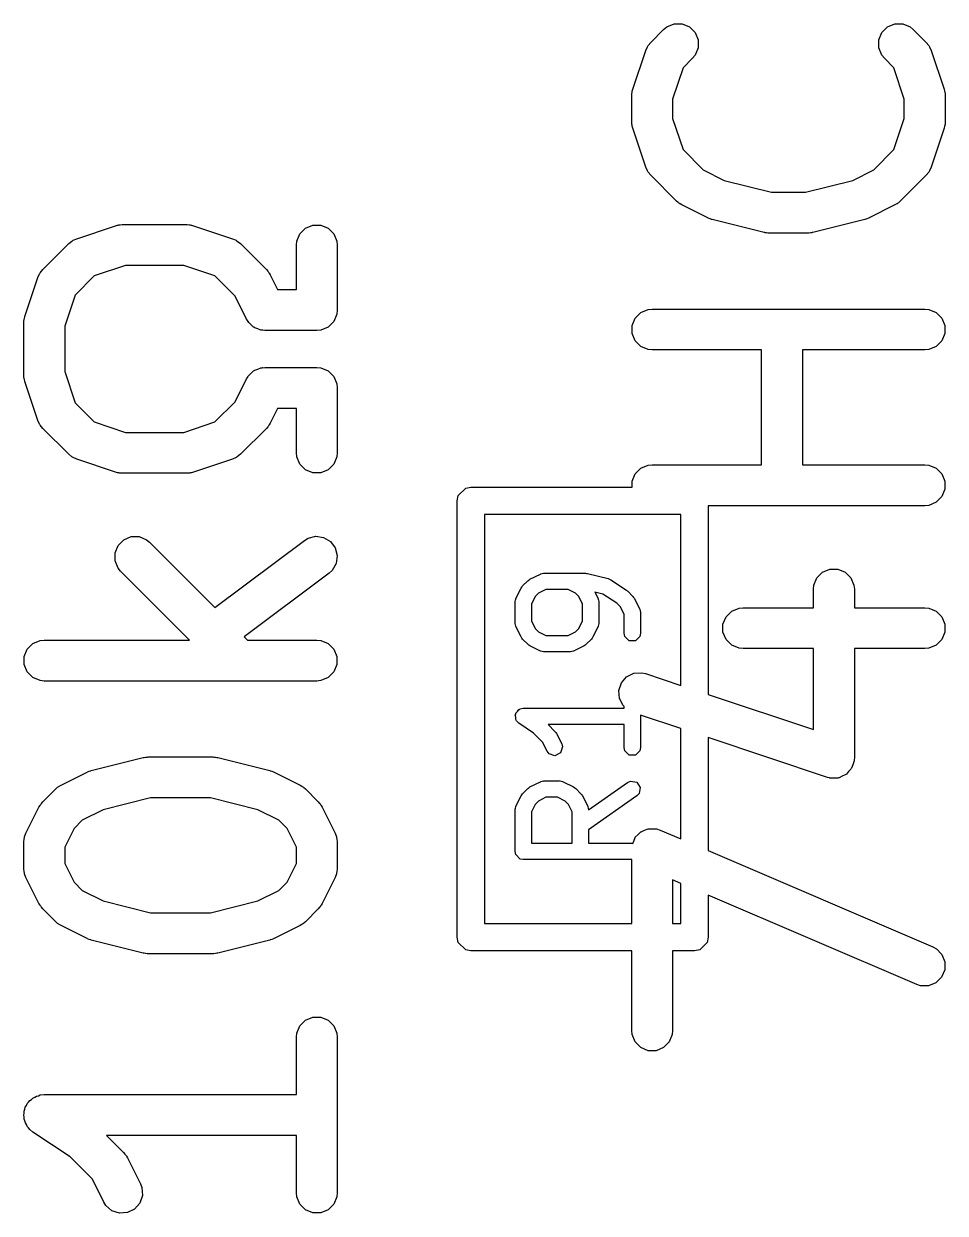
# Model space of a CAD drawing. Header units: millimetres. Extents: x 129 to 276, y -185 to -58.
# Drawn here: x 158.45 to 161.83, y -98.563 to -94.2 of the extents above; entities that cross this region are included whole.
import ezdxf

# ---------------------------------------------------------------- set-up
doc = ezdxf.new("R2010")
doc.units = ezdxf.units.MM
doc.layers.add('F.Fab', color=9, linetype='CONTINUOUS', true_color=0xafafaf)

msp = doc.modelspace()

# ---------------------------------------------------------------- linework, layer by layer
at = {"layer": 'F.Fab', "linetype": 'CONTINUOUS'}
for p, q in [((160.749405, -94.268395), (160.797024, -94.220776)), ((160.797024, -94.220776), (160.808389, -94.211449)), ((160.808389, -94.211449), (160.835425, -94.20025)), ((160.835425, -94.20025), (160.864688, -94.20025)), ((160.864688, -94.20025), (160.891724, -94.211449)), ((160.891724, -94.211449), (160.912417, -94.232142)), ((161.597219, -94.232142), (161.617912, -94.211449)), ((161.617912, -94.211449), (161.644948, -94.20025)), ((161.644948, -94.20025), (161.674211, -94.20025)), ((161.674211, -94.20025), (161.701247, -94.211448)), ((161.701247, -94.211448), (161.712612, -94.220775)), ((161.712612, -94.220775), (161.760232, -94.268394)), ((160.912417, -94.232142), (160.923616, -94.259178)), ((160.923616, -94.259178), (160.923616, -94.288441)), ((161.586021, -94.259178), (161.597219, -94.232142)), ((161.586021, -94.288441), (161.586021, -94.259178)), ((160.683668, -94.440568), (160.731287, -94.297711)), ((160.731287, -94.297711), (160.737281, -94.284286)), ((160.737281, -94.284286), (160.739046, -94.28225)), ((160.739046, -94.28225), (160.740078, -94.27976)), ((160.740078, -94.27976), (160.749405, -94.268395)), ((160.923616, -94.288441), (160.912417, -94.315477)), ((161.59722, -94.315477), (161.586021, -94.288441)), ((161.760232, -94.268394), (161.76956, -94.27976)), ((161.76956, -94.27976), (161.77059, -94.282248)), ((161.77059, -94.282248), (161.772357, -94.284285)), ((161.772357, -94.284285), (161.778351, -94.297711)), ((161.778351, -94.297711), (161.82597, -94.440567)), ((160.90309, -94.326842), (160.86799, -94.361941)), ((160.912417, -94.315477), (160.90309, -94.326842)), ((161.606548, -94.326843), (161.59722, -94.315477)), ((161.641648, -94.361942), (161.606548, -94.326843)), ((160.86799, -94.361941), (160.829819, -94.476455)), ((161.679819, -94.476455), (161.641648, -94.361942)), ((160.682018, -94.447821), (160.683668, -94.440568)), ((161.82597, -94.440567), (161.827619, -94.447822)), ((160.679819, -94.464285), (160.680548, -94.456879)), ((160.679819, -94.559523), (160.679819, -94.464285)), ((160.680408, -94.454905), (160.680998, -94.452307)), ((160.680548, -94.456879), (160.680408, -94.454905)), ((160.680998, -94.452307), (160.68126, -94.449653)), ((160.68126, -94.449653), (160.682018, -94.447821)), ((160.829819, -94.476455), (160.829819, -94.547352)), ((161.679819, -94.547353), (161.679819, -94.476455)), ((161.827619, -94.447822), (161.828378, -94.449653)), ((161.828378, -94.449653), (161.828639, -94.452306)), ((161.828639, -94.452306), (161.82923, -94.454904)), ((161.82923, -94.454904), (161.829089, -94.456878)), ((161.829089, -94.456878), (161.829819, -94.464285)), ((161.829819, -94.464285), (161.829819, -94.559523)), ((160.680548, -94.566928), (160.679819, -94.559523)), ((160.680408, -94.568903), (160.680548, -94.566928)), ((160.680998, -94.5715), (160.680408, -94.568903)), ((160.68126, -94.574155), (160.680998, -94.5715)), ((160.829819, -94.547352), (160.86799, -94.661866)), ((161.641648, -94.661865), (161.679819, -94.547353)), ((161.828639, -94.571501), (161.828378, -94.574155)), ((161.82923, -94.568904), (161.828639, -94.571501)), ((161.829819, -94.559523), (161.829089, -94.566929)), ((161.829089, -94.566929), (161.82923, -94.568904)), ((160.682018, -94.575986), (160.68126, -94.574155)), ((160.683668, -94.58324), (160.682018, -94.575986)), ((160.731287, -94.726097), (160.683668, -94.58324)), ((161.82597, -94.583241), (161.778351, -94.726097)), ((161.827619, -94.575985), (161.82597, -94.583241)), ((161.828378, -94.574155), (161.827619, -94.575985)), ((160.86799, -94.661866), (160.942103, -94.735979)), ((161.567534, -94.735978), (161.641648, -94.661865)), ((160.737281, -94.739522), (160.731287, -94.726097)), ((160.739046, -94.741557), (160.737281, -94.739522)), ((160.740078, -94.744048), (160.739046, -94.741557)), ((160.749405, -94.755413), (160.740078, -94.744048)), ((160.942103, -94.735979), (161.01909, -94.774472)), ((161.490547, -94.774472), (161.567534, -94.735978)), ((161.769561, -94.744048), (161.760233, -94.755413)), ((161.770592, -94.741557), (161.769561, -94.744048)), ((161.772357, -94.739523), (161.770592, -94.741557)), ((161.778351, -94.726097), (161.772357, -94.739523)), ((160.844643, -94.850651), (160.749405, -94.755413)), ((161.01909, -94.774472), (161.192624, -94.817856)), ((161.317013, -94.817856), (161.490547, -94.774472)), ((161.760233, -94.755413), (161.664994, -94.850651)), ((161.192624, -94.817856), (161.317013, -94.817856)), ((160.850393, -94.855371), (160.844643, -94.850651)), ((160.851692, -94.856868), (160.850393, -94.855371)), ((160.853946, -94.858287), (160.851692, -94.856868)), ((160.856008, -94.859979), (160.853946, -94.858287)), ((160.85784, -94.860737), (160.856008, -94.859979)), ((160.864135, -94.8647), (160.85784, -94.860737)), ((160.959373, -94.912319), (160.864135, -94.8647)), ((161.645502, -94.8647), (161.550264, -94.912319)), ((161.651798, -94.860736), (161.645502, -94.8647)), ((161.653628, -94.859979), (161.651798, -94.860736)), ((161.655686, -94.858289), (161.653628, -94.859979)), ((161.657945, -94.856868), (161.655686, -94.858289)), ((161.659244, -94.855369), (161.657945, -94.856868)), ((161.664994, -94.850651), (161.659244, -94.855369)), ((160.960442, -94.912728), (160.959373, -94.912319)), ((160.960878, -94.913051), (160.960442, -94.912728)), ((160.967014, -94.915243), (160.960878, -94.913051)), ((160.973104, -94.917574), (160.967014, -94.915243)), ((160.973644, -94.917612), (160.973104, -94.917574)), ((160.974724, -94.917998), (160.973644, -94.917612)), ((161.1652, -94.965617), (160.974724, -94.917998)), ((161.534913, -94.917998), (161.344437, -94.965617)), ((161.535992, -94.917612), (161.534913, -94.917998)), ((161.536532, -94.917574), (161.535992, -94.917612)), ((161.542613, -94.915246), (161.536532, -94.917574)), ((161.548759, -94.913051), (161.542613, -94.915246)), ((161.549194, -94.912728), (161.548759, -94.913051)), ((161.550264, -94.912319), (161.549194, -94.912728)), ((158.643959, -94.988372), (158.786815, -94.940753)), ((158.786815, -94.940753), (158.79407, -94.939103)), ((158.79407, -94.939103), (158.795901, -94.938345)), ((158.795901, -94.938345), (158.798554, -94.938083)), ((158.798554, -94.938083), (158.801152, -94.937493)), ((158.801152, -94.937493), (158.803126, -94.937633)), ((158.803126, -94.937633), (158.810533, -94.936904)), ((158.810533, -94.936904), (159.048628, -94.936904)), ((159.048628, -94.936904), (159.056033, -94.937633)), ((159.056033, -94.937633), (159.058008, -94.937493)), ((159.058008, -94.937493), (159.060605, -94.938083)), ((159.060605, -94.938083), (159.06326, -94.938345)), ((159.06326, -94.938345), (159.065091, -94.939103)), ((159.065091, -94.939103), (159.072345, -94.940753)), ((159.072345, -94.940753), (159.215202, -94.988372)), ((159.462459, -94.970236), (159.483151, -94.949544)), ((159.483151, -94.949544), (159.510187, -94.938345)), ((159.510187, -94.938345), (159.539451, -94.938345)), ((159.539451, -94.938345), (159.566487, -94.949544)), ((159.566487, -94.949544), (159.587179, -94.970236)), ((161.167736, -94.965992), (161.1652, -94.965617)), ((161.168758, -94.966415), (161.167736, -94.965992)), ((161.3419, -94.965992), (161.340879, -94.966415)), ((161.344437, -94.965617), (161.3419, -94.965992)), ((158.519405, -95.101728), (158.614643, -95.00649)), ((158.614643, -95.00649), (158.626008, -94.997162)), ((158.626008, -94.997162), (158.628498, -94.99613)), ((158.628498, -94.99613), (158.630533, -94.994366)), ((158.630533, -94.994366), (158.643959, -94.988372)), ((159.215202, -94.988372), (159.228627, -94.994366)), ((159.228627, -94.994366), (159.230662, -94.996131)), ((159.230662, -94.996131), (159.233153, -94.997163)), ((159.233153, -94.997163), (159.244518, -95.00649)), ((159.244518, -95.00649), (159.339756, -95.101728)), ((159.449819, -95.011904), (159.45126, -94.997272)), ((159.45126, -94.997272), (159.462459, -94.970236)), ((159.587179, -94.970236), (159.598378, -94.997272)), ((159.598378, -94.997272), (159.599819, -95.011904)), ((161.17427, -94.966957), (161.168758, -94.966415)), ((161.179744, -94.967767), (161.17427, -94.966957)), ((161.180836, -94.967604), (161.179744, -94.967767)), ((161.18339, -94.967856), (161.180836, -94.967604)), ((161.326247, -94.967856), (161.18339, -94.967856)), ((161.3288, -94.967604), (161.326247, -94.967856)), ((161.329893, -94.967767), (161.3288, -94.967604)), ((161.335366, -94.966957), (161.329893, -94.967767)), ((161.340879, -94.966415), (161.335366, -94.966957)), ((159.449819, -95.174999), (159.449819, -95.011904)), ((159.599819, -95.011904), (159.599819, -95.249999)), ((158.822703, -95.086904), (158.70819, -95.125075)), ((159.036458, -95.086904), (158.822703, -95.086904)), ((159.150971, -95.125075), (159.036458, -95.086904)), ((158.453668, -95.273901), (158.501287, -95.131044)), ((158.501287, -95.131044), (158.507281, -95.117619)), ((158.507281, -95.117619), (158.509046, -95.115583)), ((158.509046, -95.115583), (158.510078, -95.113093)), ((158.510078, -95.113093), (158.519405, -95.101728)), ((158.70819, -95.125075), (158.63799, -95.195274)), ((159.225084, -95.199188), (159.150971, -95.125075)), ((159.339756, -95.101728), (159.344476, -95.107478)), ((159.344476, -95.107478), (159.345973, -95.108777)), ((159.345973, -95.108777), (159.347392, -95.111031)), ((159.347392, -95.111031), (159.349084, -95.113093)), ((159.349084, -95.113093), (159.349842, -95.114925)), ((159.349842, -95.114925), (159.353805, -95.12122)), ((159.353805, -95.12122), (159.380694, -95.174999)), ((159.380694, -95.174999), (159.449819, -95.174999)), ((158.63799, -95.195274), (158.599819, -95.309788)), ((159.26726, -95.28354), (159.225084, -95.199188)), ((159.598378, -95.264631), (159.587179, -95.291667)), ((159.599819, -95.249999), (159.598378, -95.264631)), ((160.692459, -95.27976), (160.713151, -95.259068)), ((160.713151, -95.259068), (160.740187, -95.247869)), ((160.740187, -95.247869), (160.754819, -95.246428)), ((160.754819, -95.246428), (161.754819, -95.246428)), ((161.754819, -95.246428), (161.769451, -95.247869)), ((161.769451, -95.247869), (161.796487, -95.259068)), ((161.796487, -95.259068), (161.817179, -95.27976)), ((158.449819, -95.297618), (158.450548, -95.290212)), ((158.449819, -95.488094), (158.449819, -95.297618)), ((158.450408, -95.288238), (158.450998, -95.28564)), ((158.450548, -95.290212), (158.450408, -95.288238)), ((158.450998, -95.28564), (158.45126, -95.282986)), ((158.45126, -95.282986), (158.452018, -95.281154)), ((158.452018, -95.281154), (158.453668, -95.273901)), ((158.599819, -95.309788), (158.599819, -95.475923)), ((159.271224, -95.289839), (159.26726, -95.28354)), ((159.271982, -95.291667), (159.271224, -95.289839)), ((159.273043, -95.292728), (159.271982, -95.291667)), ((159.275092, -95.295983), (159.273043, -95.292728)), ((159.284176, -95.303861), (159.275092, -95.295983)), ((159.292674, -95.312359), (159.284176, -95.303861)), ((159.295164, -95.31339), (159.292674, -95.312359)), ((159.2972, -95.315156), (159.295164, -95.31339)), ((159.308602, -95.318956), (159.2972, -95.315156)), ((159.566487, -95.312359), (159.539451, -95.323558)), ((159.587179, -95.291667), (159.566487, -95.312359)), ((160.68126, -95.306796), (160.692459, -95.27976)), ((160.68126, -95.33606), (160.68126, -95.306796)), ((161.817179, -95.27976), (161.828378, -95.306796)), ((161.828378, -95.306796), (161.828378, -95.33606)), ((159.31971, -95.323558), (159.308602, -95.318956)), ((159.323535, -95.323934), (159.31971, -95.323558)), ((159.324961, -95.32441), (159.323535, -95.323934)), ((159.326936, -95.324269), (159.324961, -95.32441)), ((159.334342, -95.324999), (159.326936, -95.324269)), ((159.524819, -95.324999), (159.334342, -95.324999)), ((159.539451, -95.323558), (159.524819, -95.324999)), ((160.692459, -95.363096), (160.68126, -95.33606)), ((161.828378, -95.33606), (161.817179, -95.363096)), ((160.713151, -95.383788), (160.692459, -95.363096)), ((160.740187, -95.394987), (160.713151, -95.383788)), ((160.754819, -95.396428), (160.740187, -95.394987)), ((161.156009, -95.396428), (160.754819, -95.396428)), ((161.156009, -95.817856), (161.156009, -95.396428)), ((161.754819, -95.396428), (161.306009, -95.396428)), ((161.306009, -95.396428), (161.306009, -95.817856)), ((161.769451, -95.394987), (161.754819, -95.396428)), ((161.796487, -95.383788), (161.769451, -95.394987)), ((161.817179, -95.363096), (161.796487, -95.383788)), ((158.450548, -95.495499), (158.449819, -95.488094)), ((158.599819, -95.475923), (158.63799, -95.590437)), ((159.273043, -95.492983), (159.275092, -95.489729)), ((159.275092, -95.489729), (159.284176, -95.48185)), ((159.284176, -95.48185), (159.292674, -95.473353)), ((159.292674, -95.473353), (159.295164, -95.472321)), ((159.295164, -95.472321), (159.2972, -95.470556)), ((159.2972, -95.470556), (159.308602, -95.466755)), ((159.308602, -95.466755), (159.31971, -95.462154)), ((159.31971, -95.462154), (159.323535, -95.461777)), ((159.323535, -95.461777), (159.324961, -95.461302)), ((159.324961, -95.461302), (159.326936, -95.461442)), ((159.326936, -95.461442), (159.334342, -95.460713)), ((159.334342, -95.460713), (159.524819, -95.460713)), ((159.524819, -95.460713), (159.539451, -95.462154)), ((159.539451, -95.462154), (159.566487, -95.473353)), ((159.566487, -95.473353), (159.587179, -95.494045)), ((158.450408, -95.497474), (158.450548, -95.495499)), ((158.450998, -95.500071), (158.450408, -95.497474)), ((158.45126, -95.502726), (158.450998, -95.500071)), ((158.452018, -95.504557), (158.45126, -95.502726)), ((158.453668, -95.511811), (158.452018, -95.504557)), ((158.501287, -95.654668), (158.453668, -95.511811)), ((159.225084, -95.586524), (159.26726, -95.502172)), ((159.26726, -95.502172), (159.271224, -95.495872)), ((159.271224, -95.495872), (159.271982, -95.494045)), ((159.271982, -95.494045), (159.273043, -95.492983)), ((159.587179, -95.494045), (159.598378, -95.521081)), ((159.598378, -95.521081), (159.599819, -95.535713)), ((159.599819, -95.535713), (159.599819, -95.773808)), ((158.63799, -95.590437), (158.70819, -95.660637)), ((159.150971, -95.660636), (159.225084, -95.586524)), ((159.380695, -95.610713), (159.353805, -95.664492)), ((159.449819, -95.610713), (159.380695, -95.610713)), ((159.449819, -95.773808), (159.449819, -95.610713)), ((158.507281, -95.668093), (158.501287, -95.654668)), ((158.70819, -95.660637), (158.822703, -95.698808)), ((159.036458, -95.698808), (159.150971, -95.660636)), ((158.509046, -95.670128), (158.507281, -95.668093)), ((158.510078, -95.672619), (158.509046, -95.670128)), ((158.519405, -95.683984), (158.510078, -95.672619)), ((158.614643, -95.779222), (158.519405, -95.683984)), ((158.822703, -95.698808), (159.036458, -95.698808)), ((159.339756, -95.683984), (159.244518, -95.779222)), ((159.344476, -95.678233), (159.339756, -95.683984)), ((159.345973, -95.676935), (159.344476, -95.678233)), ((159.347392, -95.67468), (159.345973, -95.676935)), ((159.349084, -95.672619), (159.347392, -95.67468)), ((159.349842, -95.670786), (159.349084, -95.672619)), ((159.353805, -95.664492), (159.349842, -95.670786)), ((158.626008, -95.78855), (158.614643, -95.779222)), ((158.628498, -95.789581), (158.626008, -95.78855)), ((158.630533, -95.791346), (158.628498, -95.789581)), ((158.643959, -95.79734), (158.630533, -95.791346)), ((159.228627, -95.791346), (159.215202, -95.79734)), ((159.230662, -95.78958), (159.228627, -95.791346)), ((159.233153, -95.788549), (159.230662, -95.78958)), ((159.244518, -95.779222), (159.233153, -95.788549)), ((159.45126, -95.78844), (159.449819, -95.773808)), ((159.462459, -95.815476), (159.45126, -95.78844)), ((159.598378, -95.78844), (159.587179, -95.815476)), ((159.599819, -95.773808), (159.598378, -95.78844)), ((158.786815, -95.844959), (158.643959, -95.79734)), ((159.215202, -95.79734), (159.072345, -95.844959)), ((159.483151, -95.836168), (159.462459, -95.815476)), ((159.510187, -95.847367), (159.483151, -95.836168)), ((159.566487, -95.836168), (159.539451, -95.847367)), ((159.587179, -95.815476), (159.566487, -95.836168)), ((160.692459, -95.851188), (160.713151, -95.830496)), ((160.713151, -95.830496), (160.740187, -95.819297)), ((160.740187, -95.819297), (160.754819, -95.817856)), ((160.754819, -95.817856), (161.156009, -95.817856)), ((161.306009, -95.817856), (161.754819, -95.817856)), ((161.754819, -95.817856), (161.769451, -95.819297)), ((161.769451, -95.819297), (161.796487, -95.830496)), ((161.796487, -95.830496), (161.817179, -95.851188)), ((158.79407, -95.846608), (158.786815, -95.844959)), ((158.795901, -95.847367), (158.79407, -95.846608)), ((158.798554, -95.847628), (158.795901, -95.847367)), ((158.801152, -95.848219), (158.798554, -95.847628)), ((158.803126, -95.848078), (158.801152, -95.848219)), ((158.810533, -95.848808), (158.803126, -95.848078)), ((159.048628, -95.848808), (158.810533, -95.848808)), ((159.056033, -95.848078), (159.048628, -95.848808)), ((159.058008, -95.848219), (159.056033, -95.848078)), ((159.060605, -95.847628), (159.058008, -95.848219)), ((159.06326, -95.847367), (159.060605, -95.847628)), ((159.065091, -95.846608), (159.06326, -95.847367)), ((159.072345, -95.844959), (159.065091, -95.846608)), ((159.539451, -95.847367), (159.510187, -95.847367)), ((160.68126, -95.878224), (160.692459, -95.851188)), ((160.68126, -95.9), (160.68126, -95.878224)), ((161.817179, -95.851188), (161.828378, -95.878224)), ((161.828378, -95.878224), (161.828378, -95.907488)), ((160.043806, -95.930866), (160.070866, -95.903806)), ((160.070866, -95.903806), (160.09, -95.9)), ((160.09, -95.9), (160.68126, -95.9)), ((161.828378, -95.907488), (161.817179, -95.934524)), ((160.04, -95.95), (160.043806, -95.930866)), ((160.04, -97.55), (160.04, -95.95)), ((161.754819, -95.967856), (160.96, -95.967856)), ((160.96, -95.967856), (160.96, -96.65997)), ((161.769451, -95.966415), (161.754819, -95.967856)), ((161.796487, -95.955216), (161.769451, -95.966415)), ((161.817179, -95.934524), (161.796487, -95.955216)), ((160.14, -96), (160.14, -97.5)), ((160.86, -96), (160.14, -96)), ((160.86, -96.626637), (160.86, -96)), ((158.795792, -96.113093), (158.816484, -96.092401)), ((158.816484, -96.092401), (158.843521, -96.081202)), ((158.843521, -96.081202), (158.872783, -96.081202)), ((158.872783, -96.081202), (158.89982, -96.092401)), ((158.89982, -96.092401), (158.911185, -96.101728)), ((159.150903, -96.341446), (159.479819, -96.094761)), ((159.479819, -96.094761), (159.492389, -96.087134)), ((159.492389, -96.087134), (159.520738, -96.079872)), ((159.520738, -96.079872), (159.549706, -96.084011)), ((159.549706, -96.084011), (159.574887, -96.09892)), ((159.574887, -96.09892), (159.592446, -96.122331)), ((158.784593, -96.14013), (158.795792, -96.113093)), ((158.784593, -96.169392), (158.784593, -96.14013)), ((158.911185, -96.101728), (159.150903, -96.341446)), ((159.592446, -96.122331), (159.599708, -96.150679)), ((158.795792, -96.196429), (158.784593, -96.169392)), ((159.59557, -96.179648), (159.58066, -96.204829)), ((159.599708, -96.150679), (159.59557, -96.179648)), ((158.805119, -96.207794), (158.795792, -96.196429)), ((159.058038, -96.460713), (158.805119, -96.207794)), ((159.569819, -96.214761), (159.258046, -96.448589)), ((159.58066, -96.204829), (159.569819, -96.214761)), ((160.306606, -96.237452), (160.344702, -96.218405)), ((160.344702, -96.218405), (160.34615, -96.218008)), ((160.34615, -96.218008), (160.346637, -96.217522)), ((160.346637, -96.217522), (160.351356, -96.216583)), ((160.351356, -96.216583), (160.355992, -96.215314)), ((160.355992, -96.215314), (160.356643, -96.215531)), ((160.356643, -96.215531), (160.358118, -96.215238)), ((160.358118, -96.215238), (160.510499, -96.215238)), ((160.510499, -96.215238), (160.514105, -96.215955)), ((160.514105, -96.215955), (160.517775, -96.216134)), ((160.517775, -96.216134), (160.593965, -96.235181)), ((161.359125, -96.232141), (161.379817, -96.211449)), ((161.379817, -96.211449), (161.406853, -96.20025)), ((161.406853, -96.20025), (161.436117, -96.20025)), ((161.436117, -96.20025), (161.463153, -96.211449)), ((161.463153, -96.211449), (161.483845, -96.232141)), ((160.255094, -96.308011), (160.274142, -96.269916)), ((160.274142, -96.269916), (160.277089, -96.266119)), ((160.277089, -96.266119), (160.279761, -96.26212)), ((160.279761, -96.26212), (160.298808, -96.243073)), ((160.298808, -96.243073), (160.302805, -96.240401)), ((160.302805, -96.240401), (160.306606, -96.237452)), ((160.593965, -96.235181), (160.598586, -96.237364)), ((160.598586, -96.237364), (160.60333, -96.239323)), ((160.60333, -96.239323), (160.660473, -96.277418)), ((161.346485, -96.273809), (161.347926, -96.259177)), ((161.346485, -96.341666), (161.346485, -96.273809)), ((161.347926, -96.259177), (161.359125, -96.232141)), ((161.483845, -96.232141), (161.495044, -96.259177)), ((161.495044, -96.259177), (161.496485, -96.273809)), ((161.496485, -96.273809), (161.496485, -96.341666)), ((160.252003, -96.319302), (160.253272, -96.314665)), ((160.253272, -96.314665), (160.254211, -96.309947)), ((160.254211, -96.309947), (160.254697, -96.30946)), ((160.254697, -96.30946), (160.255094, -96.308011)), ((160.32563, -96.301104), (160.311927, -96.328511)), ((160.337794, -96.28894), (160.32563, -96.301104)), ((160.3652, -96.275238), (160.337794, -96.28894)), ((160.446274, -96.275238), (160.3652, -96.275238)), ((160.473681, -96.288941), (160.446274, -96.275238)), ((160.485842, -96.301102), (160.473681, -96.288941)), ((160.499546, -96.328509), (160.485842, -96.301102)), ((160.57437, -96.292128), (160.544732, -96.284719)), ((160.544732, -96.284719), (160.556379, -96.308012)), ((160.556379, -96.308012), (160.556775, -96.30946)), ((160.556775, -96.30946), (160.557262, -96.309947)), ((160.557262, -96.309947), (160.5582, -96.314666)), ((160.5582, -96.314666), (160.55947, -96.319302)), ((160.624719, -96.325693), (160.57437, -96.292128)), ((160.660473, -96.277418), (160.662578, -96.279518)), ((160.662578, -96.279518), (160.665045, -96.281167)), ((160.665045, -96.281167), (160.684093, -96.300215)), ((160.684093, -96.300215), (160.686763, -96.304211)), ((160.686763, -96.304211), (160.689713, -96.308012)), ((160.689713, -96.308012), (160.70876, -96.346107)), ((160.251927, -96.321428), (160.25222, -96.319953)), ((160.251927, -96.397619), (160.251927, -96.321428)), ((160.25222, -96.319953), (160.252003, -96.319302)), ((160.311927, -96.328511), (160.311927, -96.390536)), ((160.499546, -96.390537), (160.499546, -96.328509)), ((160.55947, -96.319302), (160.559252, -96.319953)), ((160.559252, -96.319953), (160.559546, -96.321428)), ((160.559546, -96.321428), (160.559546, -96.397619)), ((160.638223, -96.339197), (160.624719, -96.325693)), ((160.651927, -96.366604), (160.638223, -96.339197)), ((160.70876, -96.346107), (160.709156, -96.347555)), ((160.709156, -96.347555), (160.709643, -96.348042)), ((160.709643, -96.348042), (160.710581, -96.352761)), ((160.710581, -96.352761), (160.711851, -96.357397)), ((160.711851, -96.357397), (160.711633, -96.358048)), ((160.711633, -96.358048), (160.711927, -96.359523)), ((160.711927, -96.359523), (160.711927, -96.435714)), ((161.025792, -96.374998), (161.046484, -96.354306)), ((161.046484, -96.354306), (161.07352, -96.343107)), ((161.07352, -96.343107), (161.088152, -96.341666)), ((161.088152, -96.341666), (161.346485, -96.341666)), ((161.496485, -96.341666), (161.754819, -96.341666)), ((161.754819, -96.341666), (161.769451, -96.343107)), ((161.769451, -96.343107), (161.796487, -96.354306)), ((161.796487, -96.354306), (161.817179, -96.374998)), ((160.25222, -96.399093), (160.251927, -96.397619)), ((160.252003, -96.399745), (160.25222, -96.399093)), ((160.253272, -96.404381), (160.252003, -96.399745)), ((160.254211, -96.4091), (160.253272, -96.404381)), ((160.311927, -96.390536), (160.32563, -96.417943)), ((160.485844, -96.417941), (160.499546, -96.390537)), ((160.5582, -96.40438), (160.557262, -96.4091)), ((160.55947, -96.399745), (160.5582, -96.40438)), ((160.559546, -96.397619), (160.559252, -96.399093)), ((160.559252, -96.399093), (160.55947, -96.399745)), ((160.651927, -96.435714), (160.651927, -96.366604)), ((161.014593, -96.402034), (161.025792, -96.374998)), ((161.014593, -96.431298), (161.014593, -96.402034)), ((161.817179, -96.374998), (161.828378, -96.402034)), ((161.828378, -96.402034), (161.828378, -96.431298)), ((159.258046, -96.448589), (159.27017, -96.460713)), ((160.254697, -96.409586), (160.254211, -96.4091)), ((160.255094, -96.411036), (160.254697, -96.409586)), ((160.274142, -96.449131), (160.255094, -96.411036)), ((160.277094, -96.452934), (160.274142, -96.449131)), ((160.32563, -96.417943), (160.337793, -96.430105)), ((160.337793, -96.430105), (160.365201, -96.443809)), ((160.365201, -96.443809), (160.446273, -96.443809)), ((160.446273, -96.443809), (160.473679, -96.430105)), ((160.473679, -96.430105), (160.485844, -96.417941)), ((160.537332, -96.44913), (160.53438, -96.452933)), ((160.556379, -96.411035), (160.537332, -96.44913)), ((160.556775, -96.409586), (160.556379, -96.411035)), ((160.557262, -96.4091), (160.556775, -96.409586)), ((160.654211, -96.447195), (160.651927, -96.435714)), ((160.670446, -96.46343), (160.654211, -96.447195)), ((160.709643, -96.447195), (160.693408, -96.46343)), ((160.711927, -96.435714), (160.709643, -96.447195)), ((161.025792, -96.458334), (161.014593, -96.431298)), ((161.828378, -96.431298), (161.817179, -96.458334)), ((158.462459, -96.494045), (158.483151, -96.473353)), ((158.483151, -96.473353), (158.510187, -96.462154)), ((158.510187, -96.462154), (158.524819, -96.460713)), ((158.524819, -96.460713), (159.058038, -96.460713)), ((159.27017, -96.460713), (159.524819, -96.460713)), ((159.524819, -96.460713), (159.539451, -96.462154)), ((159.539451, -96.462154), (159.566487, -96.473353)), ((159.566487, -96.473353), (159.587179, -96.494045)), ((160.279762, -96.456927), (160.277094, -96.452934)), ((160.298809, -96.475975), (160.279762, -96.456927)), ((160.302815, -96.478651), (160.298809, -96.475975)), ((160.306606, -96.481594), (160.302815, -96.478651)), ((160.344702, -96.500642), (160.306606, -96.481594)), ((160.504868, -96.481594), (160.466773, -96.500642)), ((160.508664, -96.478646), (160.504868, -96.481594)), ((160.512664, -96.475975), (160.508664, -96.478646)), ((160.531711, -96.456928), (160.512664, -96.475975)), ((160.53438, -96.452933), (160.531711, -96.456928)), ((160.693408, -96.46343), (160.670446, -96.46343)), ((161.046484, -96.479026), (161.025792, -96.458334)), ((161.07352, -96.490225), (161.046484, -96.479026)), ((161.088152, -96.491666), (161.07352, -96.490225)), ((161.346485, -96.491666), (161.088152, -96.491666)), ((161.346485, -96.788799), (161.346485, -96.491666)), ((161.754819, -96.491666), (161.496485, -96.491666)), ((161.496485, -96.491666), (161.496485, -96.892856)), ((161.769451, -96.490225), (161.754819, -96.491666)), ((161.796487, -96.479026), (161.769451, -96.490225)), ((161.817179, -96.458334), (161.796487, -96.479026)), ((158.45126, -96.521081), (158.462459, -96.494045)), ((158.45126, -96.550345), (158.45126, -96.521081)), ((159.587179, -96.494045), (159.598378, -96.521081)), ((159.598378, -96.521081), (159.598378, -96.550345)), ((160.34615, -96.501038), (160.344702, -96.500642)), ((160.346637, -96.501525), (160.34615, -96.501038)), ((160.351348, -96.502462), (160.346637, -96.501525)), ((160.355992, -96.503734), (160.351348, -96.502462)), ((160.356645, -96.503516), (160.355992, -96.503734)), ((160.358118, -96.503809), (160.356645, -96.503516)), ((160.453356, -96.503809), (160.358118, -96.503809)), ((160.45483, -96.503515), (160.453356, -96.503809)), ((160.455482, -96.503733), (160.45483, -96.503515)), ((160.460118, -96.502463), (160.455482, -96.503733)), ((160.464837, -96.501525), (160.460118, -96.502463)), ((160.465323, -96.501038), (160.464837, -96.501525)), ((160.466773, -96.500642), (160.465323, -96.501038)), ((158.462459, -96.577381), (158.45126, -96.550345)), ((158.483151, -96.598073), (158.462459, -96.577381)), ((159.587179, -96.577381), (159.566487, -96.598073)), ((159.598378, -96.550345), (159.587179, -96.577381)), ((158.510187, -96.609272), (158.483151, -96.598073)), ((158.524819, -96.610713), (158.510187, -96.609272)), ((159.524819, -96.610713), (158.524819, -96.610713)), ((159.539451, -96.609272), (159.524819, -96.610713)), ((159.566487, -96.598073), (159.539451, -96.609272)), ((160.632789, -96.645381), (160.642043, -96.617618)), ((160.642043, -96.617618), (160.661217, -96.595511)), ((160.661217, -96.595511), (160.68739, -96.582425)), ((160.68739, -96.582425), (160.71658, -96.58035)), ((160.71658, -96.58035), (160.730917, -96.58361)), ((160.730917, -96.58361), (160.86, -96.626637)), ((160.634864, -96.674571), (160.632789, -96.645381)), ((160.96, -96.65997), (161.346485, -96.788799)), ((160.270446, -96.712759), (160.281927, -96.710475)), ((160.281927, -96.710475), (160.651927, -96.710475)), ((160.64795, -96.700744), (160.634864, -96.674571)), ((160.651927, -96.704193), (160.64795, -96.700744)), ((160.651927, -96.710475), (160.651927, -96.704193)), ((160.252497, -96.734653), (160.254211, -96.732082)), ((160.254211, -96.743222), (160.252497, -96.734653)), ((160.254211, -96.728994), (160.260389, -96.722815)), ((160.254211, -96.732082), (160.254211, -96.728994)), ((160.254211, -96.751956), (160.254211, -96.743222)), ((160.256394, -96.754139), (160.254211, -96.751956)), ((160.257, -96.757167), (160.256394, -96.754139)), ((160.260389, -96.722815), (160.265235, -96.715548)), ((160.265235, -96.715548), (160.268262, -96.714942)), ((160.268262, -96.714942), (160.270446, -96.712759)), ((160.86, -96.784751), (160.711927, -96.735393)), ((160.711927, -96.735393), (160.711927, -96.854761)), ((160.265286, -96.765436), (160.257, -96.757167)), ((160.319959, -96.801886), (160.265286, -96.765436)), ((160.651927, -96.770475), (160.3734, -96.770475)), ((160.3734, -96.770475), (160.398378, -96.795452)), ((160.398378, -96.795452), (160.401048, -96.799449)), ((160.651927, -96.854761), (160.651927, -96.770475)), ((160.86, -97.189669), (160.86, -96.784751)), ((160.352509, -96.834436), (160.319959, -96.801886)), ((160.36938, -96.868178), (160.352509, -96.834436)), ((160.401048, -96.799449), (160.403998, -96.803249)), ((160.403998, -96.803249), (160.423046, -96.841345)), ((160.423046, -96.841345), (160.426138, -96.852635)), ((161.397767, -96.964007), (160.96, -96.818084)), ((160.96, -96.818084), (160.96, -97.232526)), ((160.376558, -96.877425), (160.36938, -96.868178)), ((160.398339, -96.884686), (160.376558, -96.877425)), ((160.418877, -96.874416), (160.398339, -96.884686)), ((160.426138, -96.852635), (160.418877, -96.874416)), ((160.654211, -96.866242), (160.651927, -96.854761)), ((160.670446, -96.882477), (160.654211, -96.866242)), ((160.693408, -96.882477), (160.670446, -96.882477)), ((160.709643, -96.866242), (160.693408, -96.882477)), ((160.711927, -96.854761), (160.709643, -96.866242)), ((158.697105, -96.939143), (158.887581, -96.891524)), ((158.887581, -96.891524), (158.890117, -96.891148)), ((158.890117, -96.891148), (158.891139, -96.890726)), ((158.891139, -96.890726), (158.896651, -96.890183)), ((158.896651, -96.890183), (158.902125, -96.889374)), ((158.902125, -96.889374), (158.903217, -96.889536)), ((158.903217, -96.889536), (158.905771, -96.889285)), ((158.905771, -96.889285), (159.143866, -96.889285)), ((159.143866, -96.889285), (159.146419, -96.889536)), ((159.146419, -96.889536), (159.147512, -96.889374)), ((159.147512, -96.889374), (159.152985, -96.890183)), ((159.152985, -96.890183), (159.158498, -96.890726)), ((159.158498, -96.890726), (159.159519, -96.891148)), ((159.159519, -96.891148), (159.162056, -96.891524)), ((159.162056, -96.891524), (159.352532, -96.939143)), ((161.490442, -96.918597), (161.486642, -96.929998)), ((161.495044, -96.907488), (161.490442, -96.918597)), ((161.49542, -96.903661), (161.495044, -96.907488)), ((161.495896, -96.902236), (161.49542, -96.903661)), ((161.496485, -96.892856), (161.495755, -96.900261)), ((161.495755, -96.900261), (161.495896, -96.902236)), ((158.586516, -96.992441), (158.681754, -96.944822)), ((158.681754, -96.944822), (158.682823, -96.944412)), ((158.682823, -96.944412), (158.683259, -96.94409)), ((158.683259, -96.94409), (158.689395, -96.941897)), ((158.689395, -96.941897), (158.695485, -96.939567)), ((158.695485, -96.939567), (158.696025, -96.939528)), ((158.696025, -96.939528), (158.697105, -96.939143)), ((159.352532, -96.939143), (159.353611, -96.939528)), ((159.353611, -96.939528), (159.354151, -96.939567)), ((159.354151, -96.939567), (159.360232, -96.941894)), ((159.360232, -96.941894), (159.366378, -96.94409)), ((159.366378, -96.94409), (159.366813, -96.944412)), ((159.366813, -96.944412), (159.367883, -96.944822)), ((159.367883, -96.944822), (159.463121, -96.992441)), ((161.405022, -96.965656), (161.397767, -96.964007)), ((161.406853, -96.966415), (161.405022, -96.965656)), ((161.408357, -96.966415), (161.406853, -96.966415)), ((161.412104, -96.967267), (161.408357, -96.966415)), ((161.424089, -96.966415), (161.412104, -96.967267)), ((161.436117, -96.966415), (161.424089, -96.966415)), ((161.438608, -96.965382), (161.436117, -96.966415)), ((161.441294, -96.965192), (161.438608, -96.965382)), ((161.452041, -96.959818), (161.441294, -96.965192)), ((161.463153, -96.955216), (161.452041, -96.959818)), ((161.465058, -96.95331), (161.463153, -96.955216)), ((161.467468, -96.952106), (161.465058, -96.95331)), ((161.475342, -96.943026), (161.467468, -96.952106)), ((161.483845, -96.934524), (161.475342, -96.943026)), ((161.484876, -96.932033), (161.483845, -96.934524)), ((161.486642, -96.929998), (161.484876, -96.932033)), ((158.519405, -97.054109), (158.567024, -97.00649)), ((158.567024, -97.00649), (158.572773, -97.001771)), ((158.572773, -97.001771), (158.574073, -97.000273)), ((158.574073, -97.000273), (158.576332, -96.998851)), ((158.576332, -96.998851), (158.578389, -96.997163)), ((158.578389, -96.997163), (158.580216, -96.996405)), ((158.580216, -96.996405), (158.586516, -96.992441)), ((159.463121, -96.992441), (159.469417, -96.996404)), ((159.469417, -96.996404), (159.471247, -96.997162)), ((159.471247, -96.997162), (159.473305, -96.998851)), ((159.473305, -96.998851), (159.475564, -97.000273)), ((159.475564, -97.000273), (159.476863, -97.001771)), ((159.476863, -97.001771), (159.482612, -97.006489)), ((159.482612, -97.006489), (159.530232, -97.054108)), ((160.279762, -97.024024), (160.298809, -97.004976)), ((160.298809, -97.004976), (160.302815, -97.002299)), ((160.302815, -97.002299), (160.306606, -96.999357)), ((160.306606, -96.999357), (160.344702, -96.980309)), ((160.344702, -96.980309), (160.34615, -96.979912)), ((160.34615, -96.979912), (160.346637, -96.979426)), ((160.346637, -96.979426), (160.351348, -96.978488)), ((160.351348, -96.978488), (160.355992, -96.977217)), ((160.355992, -96.977217), (160.356645, -96.977434)), ((160.356645, -96.977434), (160.358118, -96.977142)), ((160.358118, -96.977142), (160.41526, -96.977142)), ((160.41526, -96.977142), (160.416734, -96.977435)), ((160.416734, -96.977435), (160.417386, -96.977218)), ((160.417386, -96.977218), (160.422021, -96.978487)), ((160.422021, -96.978487), (160.426741, -96.979426)), ((160.426741, -96.979426), (160.427227, -96.979912)), ((160.427227, -96.979912), (160.428676, -96.980309)), ((160.428676, -96.980309), (160.466773, -96.999357)), ((160.466773, -96.999357), (160.470576, -97.002309)), ((160.470576, -97.002309), (160.474569, -97.004977)), ((160.474569, -97.004977), (160.493617, -97.024024)), ((160.521367, -97.082913), (160.664723, -96.982565)), ((160.664723, -96.982565), (160.675438, -96.977853)), ((160.675438, -96.977853), (160.698049, -96.981843)), ((160.698049, -96.981843), (160.711216, -97.000654)), ((160.711216, -97.000654), (160.707226, -97.023264)), ((158.513188, -97.061158), (158.514686, -97.059858)), ((158.514686, -97.059858), (158.519405, -97.054109)), ((158.915005, -97.039285), (158.741471, -97.082668)), ((159.134632, -97.039285), (158.915005, -97.039285)), ((159.308166, -97.082668), (159.134632, -97.039285)), ((159.530232, -97.054108), (159.53495, -97.059857)), ((159.53495, -97.059857), (159.53645, -97.061158)), ((160.255094, -97.069915), (160.274142, -97.03182)), ((160.274142, -97.03182), (160.277094, -97.028016)), ((160.277094, -97.028016), (160.279762, -97.024024)), ((160.337793, -97.050845), (160.32563, -97.063007)), ((160.365201, -97.037142), (160.337793, -97.050845)), ((160.408178, -97.037142), (160.365201, -97.037142)), ((160.435585, -97.050845), (160.408178, -97.037142)), ((160.447746, -97.063007), (160.435585, -97.050845)), ((160.493617, -97.024024), (160.49629, -97.028025)), ((160.49629, -97.028025), (160.499236, -97.03182)), ((160.499236, -97.03182), (160.518284, -97.069916)), ((160.69913, -97.031719), (160.521451, -97.156094)), ((160.707226, -97.023264), (160.69913, -97.031719)), ((158.457737, -97.168839), (158.505356, -97.073601)), ((158.505356, -97.073601), (158.50932, -97.067301)), ((158.50932, -97.067301), (158.510078, -97.065474)), ((158.510078, -97.065474), (158.511766, -97.063417)), ((158.511766, -97.063417), (158.513188, -97.061158)), ((158.741471, -97.082668), (158.664484, -97.121162)), ((159.385153, -97.121162), (159.308166, -97.082668)), ((159.53645, -97.061158), (159.537872, -97.063417)), ((159.537872, -97.063417), (159.53956, -97.065474)), ((159.53956, -97.065474), (159.540317, -97.067301)), ((159.540317, -97.067301), (159.544282, -97.073601)), ((159.544282, -97.073601), (159.591901, -97.168839)), ((160.251927, -97.083332), (160.25222, -97.081857)), ((160.251927, -97.235713), (160.251927, -97.083332)), ((160.252003, -97.081206), (160.253272, -97.076569)), ((160.25222, -97.081857), (160.252003, -97.081206)), ((160.253272, -97.076569), (160.254211, -97.071851)), ((160.254211, -97.071851), (160.254697, -97.071364)), ((160.254697, -97.071364), (160.255094, -97.069915)), ((160.32563, -97.063007), (160.311927, -97.090415)), ((160.311927, -97.090415), (160.311927, -97.205713)), ((160.461451, -97.090415), (160.447746, -97.063007)), ((160.461451, -97.205713), (160.461451, -97.090415)), ((160.518284, -97.069916), (160.51868, -97.071364)), ((160.51868, -97.071364), (160.519167, -97.071851)), ((160.519167, -97.071851), (160.520104, -97.076562)), ((160.520104, -97.076562), (160.521376, -97.081206)), ((160.521376, -97.081206), (160.521158, -97.081859)), ((160.521158, -97.081859), (160.521367, -97.082913)), ((158.664484, -97.121162), (158.634077, -97.151569)), ((159.415561, -97.151569), (159.385153, -97.121162)), ((158.449819, -97.20238), (158.45126, -97.187748)), ((158.45126, -97.187748), (158.452291, -97.185258)), ((158.452291, -97.185258), (158.452482, -97.182571)), ((158.452482, -97.182571), (158.457737, -97.168839)), ((158.634077, -97.151569), (158.599819, -97.220085)), ((159.449819, -97.220085), (159.415561, -97.151569)), ((159.591901, -97.168839), (159.597156, -97.18257)), ((159.597156, -97.18257), (159.597347, -97.185259)), ((159.597347, -97.185259), (159.598378, -97.187748)), ((159.598378, -97.187748), (159.599819, -97.20238)), ((160.521451, -97.156094), (160.521451, -97.205713)), ((160.687032, -97.197622), (160.692459, -97.184522)), ((160.692459, -97.184522), (160.692787, -97.184193)), ((160.692787, -97.184193), (160.692971, -97.183765)), ((160.692971, -97.183765), (160.703131, -97.173849)), ((160.703131, -97.173849), (160.713151, -97.16383)), ((160.713151, -97.16383), (160.713581, -97.163651)), ((160.713581, -97.163651), (160.713915, -97.163326)), ((160.713915, -97.163326), (160.727097, -97.158052)), ((160.727097, -97.158052), (160.740187, -97.152631)), ((160.740187, -97.152631), (160.740653, -97.152631)), ((160.740653, -97.152631), (160.741085, -97.152458)), ((160.741085, -97.152458), (160.755265, -97.152631)), ((160.755265, -97.152631), (160.769451, -97.152631)), ((160.769451, -97.152631), (160.769881, -97.152809)), ((160.769881, -97.152809), (160.770346, -97.152815)), ((160.770346, -97.152815), (160.784363, -97.157254)), ((160.784363, -97.157254), (160.86, -97.189669)), ((158.449819, -97.297618), (158.449819, -97.20238)), ((158.599819, -97.220085), (158.599819, -97.279913)), ((159.449819, -97.279913), (159.449819, -97.220085)), ((159.599819, -97.20238), (159.599819, -97.297618)), ((160.311927, -97.205713), (160.461451, -97.205713)), ((160.521451, -97.205713), (160.681927, -97.205713)), ((160.681927, -97.205713), (160.683436, -97.206013)), ((160.683436, -97.206013), (160.687032, -97.197622)), ((160.96, -97.232526), (161.784363, -97.585825)), ((160.254211, -97.247194), (160.251927, -97.235713)), ((160.270446, -97.263429), (160.254211, -97.247194)), ((160.281927, -97.265713), (160.270446, -97.263429)), ((160.679819, -97.265713), (160.281927, -97.265713)), ((160.679819, -97.5), (160.679819, -97.265713)), ((158.45126, -97.31225), (158.449819, -97.297618)), ((158.452291, -97.314739), (158.45126, -97.31225)), ((158.452482, -97.317427), (158.452291, -97.314739)), ((158.457737, -97.331159), (158.452482, -97.317427)), ((158.599819, -97.279913), (158.634077, -97.348429)), ((159.415561, -97.348428), (159.449819, -97.279913)), ((159.597156, -97.317428), (159.591901, -97.331159)), ((159.597347, -97.314738), (159.597156, -97.317428)), ((159.598378, -97.31225), (159.597347, -97.314738)), ((159.599819, -97.297618), (159.598378, -97.31225)), ((158.505356, -97.426397), (158.457737, -97.331159)), ((158.634077, -97.348429), (158.664484, -97.378836)), ((159.385153, -97.378835), (159.415561, -97.348428)), ((159.591901, -97.331159), (159.544282, -97.426397)), ((160.86, -97.352864), (160.829819, -97.33993)), ((160.829819, -97.33993), (160.829819, -97.5)), ((160.86, -97.5), (160.86, -97.352864)), ((158.664484, -97.378836), (158.741471, -97.417329)), ((159.308166, -97.417329), (159.385153, -97.378835)), ((161.725275, -97.723697), (160.96, -97.395721)), ((160.96, -97.395721), (160.96, -97.55)), ((158.50932, -97.432696), (158.505356, -97.426397)), ((158.510078, -97.434524), (158.50932, -97.432696)), ((158.511766, -97.43658), (158.510078, -97.434524)), ((158.513188, -97.43884), (158.511766, -97.43658)), ((158.514686, -97.440139), (158.513188, -97.43884)), ((158.519405, -97.445889), (158.514686, -97.440139)), ((158.567024, -97.493508), (158.519405, -97.445889)), ((158.741471, -97.417329), (158.915005, -97.460713)), ((159.134632, -97.460713), (159.308166, -97.417329)), ((159.530232, -97.44589), (159.482612, -97.493509)), ((159.53495, -97.44014), (159.530232, -97.44589)), ((159.53645, -97.43884), (159.53495, -97.44014)), ((159.537872, -97.43658), (159.53645, -97.43884)), ((159.53956, -97.434524), (159.537872, -97.43658)), ((159.540317, -97.432696), (159.53956, -97.434524)), ((159.544282, -97.426397), (159.540317, -97.432696)), ((158.572773, -97.498226), (158.567024, -97.493508)), ((158.915005, -97.460713), (159.134632, -97.460713)), ((159.482612, -97.493509), (159.476863, -97.498226)), ((158.574073, -97.499725), (158.572773, -97.498226)), ((158.576332, -97.501146), (158.574073, -97.499725)), ((158.578389, -97.502835), (158.576332, -97.501146)), ((158.580216, -97.503592), (158.578389, -97.502835)), ((158.586516, -97.507557), (158.580216, -97.503592)), ((158.681754, -97.555176), (158.586516, -97.507557)), ((159.463121, -97.507557), (159.367883, -97.555176)), ((159.469417, -97.503593), (159.463121, -97.507557)), ((159.471247, -97.502836), (159.469417, -97.503593)), ((159.473305, -97.501146), (159.471247, -97.502836)), ((159.475564, -97.499725), (159.473305, -97.501146)), ((159.476863, -97.498226), (159.475564, -97.499725)), ((160.14, -97.5), (160.679819, -97.5)), ((160.829819, -97.5), (160.86, -97.5)), ((158.682823, -97.555585), (158.681754, -97.555176)), ((158.683259, -97.555908), (158.682823, -97.555585)), ((158.689395, -97.5581), (158.683259, -97.555908)), ((158.695485, -97.560431), (158.689395, -97.5581)), ((158.696025, -97.560469), (158.695485, -97.560431)), ((158.697105, -97.560855), (158.696025, -97.560469)), ((158.887581, -97.608474), (158.697105, -97.560855)), ((159.352532, -97.560855), (159.162056, -97.608474)), ((159.353611, -97.560469), (159.352532, -97.560855)), ((159.354151, -97.560431), (159.353611, -97.560469)), ((159.360232, -97.558103), (159.354151, -97.560431)), ((159.366378, -97.555908), (159.360232, -97.558103)), ((159.366813, -97.555585), (159.366378, -97.555908)), ((159.367883, -97.555176), (159.366813, -97.555585)), ((160.043806, -97.569134), (160.04, -97.55)), ((160.070866, -97.596194), (160.043806, -97.569134)), ((160.956194, -97.569134), (160.929134, -97.596194)), ((160.96, -97.55), (160.956194, -97.569134)), ((158.890117, -97.608849), (158.887581, -97.608474)), ((158.891139, -97.609272), (158.890117, -97.608849)), ((158.896651, -97.609814), (158.891139, -97.609272)), ((158.902125, -97.610624), (158.896651, -97.609814)), ((158.903217, -97.610461), (158.902125, -97.610624)), ((158.905771, -97.610713), (158.903217, -97.610461)), ((159.143866, -97.610713), (158.905771, -97.610713)), ((159.146419, -97.610461), (159.143866, -97.610713)), ((159.147512, -97.610624), (159.146419, -97.610461)), ((159.152985, -97.609814), (159.147512, -97.610624)), ((159.158498, -97.609272), (159.152985, -97.609814)), ((159.159519, -97.608849), (159.158498, -97.609272)), ((159.162056, -97.608474), (159.159519, -97.608849)), ((160.09, -97.6), (160.070866, -97.596194)), ((160.679819, -97.6), (160.09, -97.6)), ((160.679819, -97.892856), (160.679819, -97.6)), ((160.91, -97.6), (160.829819, -97.6)), ((160.829819, -97.6), (160.829819, -97.892856)), ((160.929134, -97.596194), (160.91, -97.6)), ((161.784363, -97.585825), (161.797244, -97.592913)), ((161.797244, -97.592913), (161.817682, -97.613857)), ((161.817682, -97.613857), (161.82855, -97.641027)), ((161.828194, -97.670288), (161.816666, -97.697186)), ((161.82855, -97.641027), (161.828194, -97.670288)), ((161.816666, -97.697186), (161.795723, -97.717625)), ((161.739291, -97.728136), (161.725275, -97.723697)), ((161.768553, -97.728493), (161.739291, -97.728136)), ((161.795723, -97.717625), (161.768553, -97.728493)), ((159.483151, -97.854306), (159.510187, -97.843107)), ((159.510187, -97.843107), (159.539451, -97.843107)), ((159.539451, -97.843107), (159.566487, -97.854306)), ((159.45126, -97.902034), (159.462459, -97.874998)), ((159.462459, -97.874998), (159.483151, -97.854306)), ((159.566487, -97.854306), (159.587179, -97.874998)), ((159.587179, -97.874998), (159.598378, -97.902034)), ((159.449819, -97.916666), (159.45126, -97.902034)), ((159.449819, -98.12738), (159.449819, -97.916666)), ((159.598378, -97.902034), (159.599819, -97.916666)), ((159.599819, -97.916666), (159.599819, -98.488094)), ((160.68126, -97.907488), (160.679819, -97.892856)), ((160.692459, -97.934524), (160.68126, -97.907488)), ((160.828378, -97.907488), (160.817179, -97.934524)), ((160.829819, -97.892856), (160.828378, -97.907488)), ((160.713151, -97.955216), (160.692459, -97.934524)), ((160.740187, -97.966415), (160.713151, -97.955216)), ((160.769451, -97.966415), (160.740187, -97.966415)), ((160.796487, -97.955216), (160.769451, -97.966415)), ((160.817179, -97.934524), (160.796487, -97.955216)), ((158.467654, -98.155516), (158.471731, -98.149402)), ((158.471731, -98.149402), (158.4779, -98.14527)), ((158.4779, -98.14527), (158.483151, -98.14002)), ((158.483151, -98.14002), (158.48994, -98.137207)), ((158.48994, -98.137207), (158.496046, -98.133119)), ((158.496046, -98.133119), (158.503326, -98.131662)), ((158.503326, -98.131662), (158.510187, -98.128821)), ((158.510187, -98.128821), (158.524663, -98.127395)), ((158.524663, -98.127395), (158.52474, -98.12738)), ((158.52474, -98.12738), (158.524766, -98.127385)), ((158.524766, -98.127385), (158.524819, -98.12738)), ((158.524819, -98.12738), (159.449819, -98.12738)), ((158.45126, -98.187748), (158.454072, -98.180959)), ((158.45126, -98.195174), (158.45126, -98.187748)), ((158.454072, -98.180959), (158.455498, -98.173751)), ((158.455498, -98.173751), (158.459617, -98.167572)), ((158.459617, -98.167572), (158.462459, -98.160712)), ((158.462459, -98.160712), (158.467654, -98.155516)), ((158.449819, -98.202459), (158.45126, -98.195174)), ((158.45126, -98.209663), (158.449819, -98.202459)), ((158.45126, -98.217012), (158.45126, -98.209663)), ((158.454101, -98.223872), (158.45126, -98.217012)), ((158.455558, -98.231153), (158.454101, -98.223872)), ((158.459646, -98.237258), (158.455558, -98.231153)), ((158.462459, -98.244048), (158.459646, -98.237258)), ((158.467709, -98.249298), (158.462459, -98.244048)), ((158.471841, -98.255468), (158.467709, -98.249298)), ((158.483099, -98.264688), (158.471841, -98.255468)), ((158.483151, -98.26474), (158.483099, -98.264688)), ((158.483173, -98.264749), (158.483151, -98.26474)), ((158.483216, -98.264784), (158.483173, -98.264749)), ((158.619894, -98.355902), (158.483216, -98.264784)), ((159.449819, -98.27738), (158.753504, -98.27738)), ((158.753504, -98.27738), (158.815947, -98.339823)), ((159.449819, -98.488094), (159.449819, -98.27738)), ((158.701275, -98.437283), (158.619894, -98.355902)), ((158.815947, -98.339823), (158.820667, -98.345573)), ((158.820667, -98.345573), (158.822164, -98.346872)), ((158.822164, -98.346872), (158.823583, -98.349126)), ((158.823583, -98.349126), (158.825275, -98.351188)), ((158.825275, -98.351188), (158.826033, -98.35302)), ((158.826033, -98.35302), (158.829996, -98.359315)), ((158.829996, -98.359315), (158.877615, -98.454553)), ((158.743451, -98.521635), (158.701275, -98.437283)), ((158.877615, -98.454553), (158.88287, -98.468284)), ((158.884944, -98.497474), (158.87569, -98.525236)), ((158.88287, -98.468284), (158.884944, -98.497474)), ((159.45126, -98.502726), (159.449819, -98.488094)), ((159.599819, -98.488094), (159.598378, -98.502726)), ((158.751283, -98.534078), (158.743451, -98.521635)), ((158.773391, -98.553251), (158.751283, -98.534078)), ((158.87569, -98.525236), (158.856517, -98.547343)), ((159.462459, -98.529762), (159.45126, -98.502726)), ((159.483151, -98.550454), (159.462459, -98.529762)), ((159.587179, -98.529762), (159.566487, -98.550454)), ((159.598378, -98.502726), (159.587179, -98.529762)), ((158.801152, -98.562505), (158.773391, -98.553251)), ((158.830342, -98.560431), (158.801152, -98.562505)), ((158.856517, -98.547343), (158.830342, -98.560431)), ((159.510187, -98.561653), (159.483151, -98.550454)), ((159.539451, -98.561653), (159.510187, -98.561653)), ((159.566487, -98.550454), (159.539451, -98.561653))]:
    msp.add_line(p, q, dxfattribs=at)

doc.saveas('drawing.dxf')
